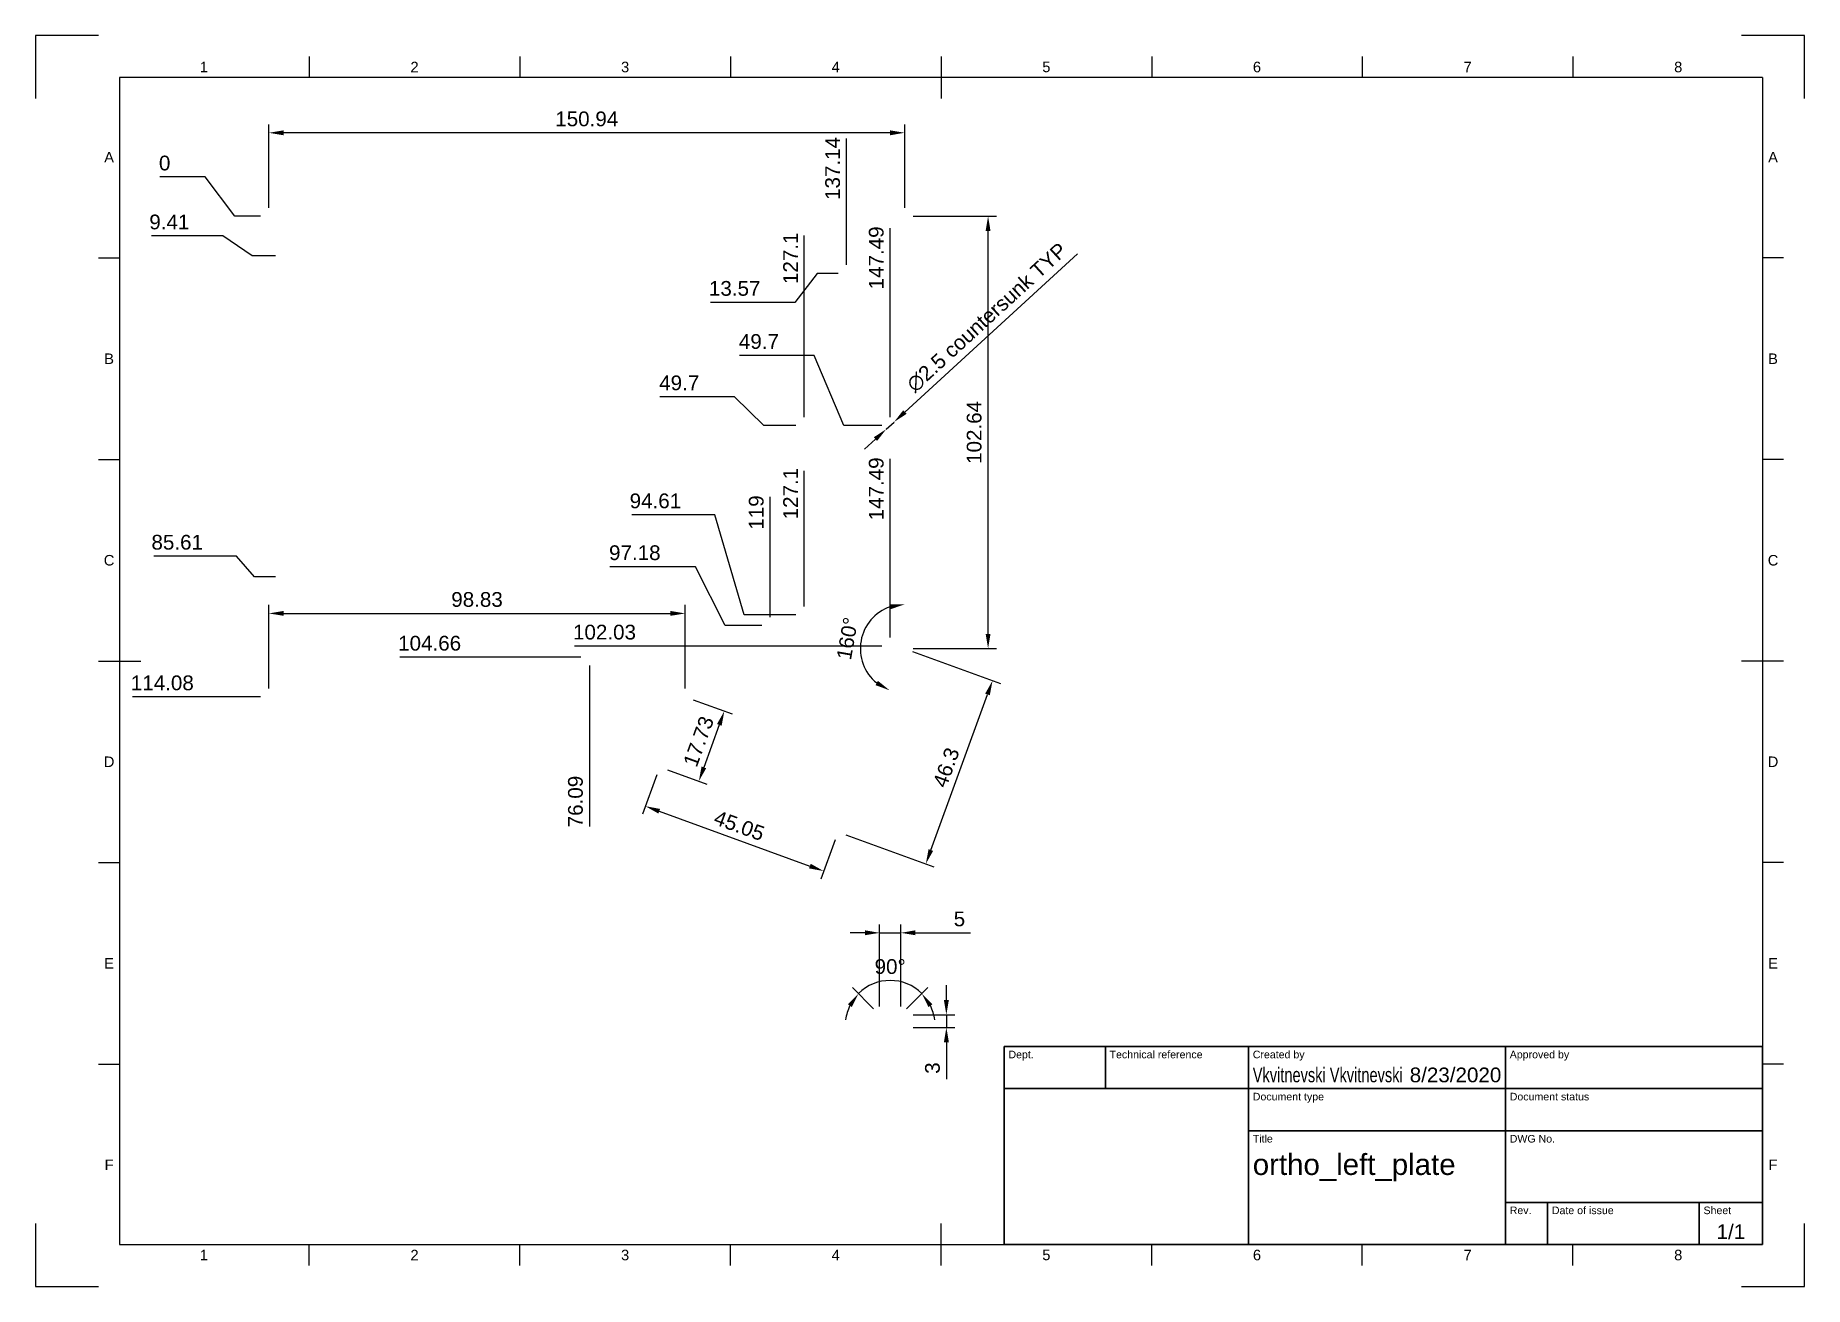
# Paper-space layout 'Sheet1' of a CAD drawing. Header units: millimetres. Extents: x 0 to 420, y 0 to 297.
import ezdxf
from ezdxf.enums import TextEntityAlignment as Align

# ---------------------------------------------------------------- set-up
doc = ezdxf.new("R2010")
doc.units = ezdxf.units.MM
doc.header["$LTSCALE"] = 0.75
for name, color, linetype, lineweight in [('Border', 7, 'Continuous', 25), ('Dimensions', 7, 'Continuous', 25), ('TitleBlock', 7, 'Continuous', 35)]:
    doc.layers.add(name, color=color, linetype=linetype, lineweight=lineweight)
doc.styles.add('FusionTitle', font='')
doc.styles.get("Standard").update_dxf_attribs({"font": 'arial.ttf'})
doc.styles.get('FusionTitle').set_extended_font_data('Arial Unicode MS')
doc.dimstyles.new('ISO-25', dxfattribs={"dimtxt": 3.5, "dimasz": 3.5, "dimexe": 2, "dimexo": 2, "dimgap": 1.5, "dimtad": 1, "dimzin": 12, "dimdsep": 46, "dimtxsty": 'Standard', "dimcen": 0, "dimclrd": 256, "dimclre": 256, "dimclrt": 256, "dimazin": 3, "dimtp": 0.1, "dimtm": 0.1, "dimtfac": 0.714, "dimtmove": 0, "dimatfit": 3, "dimfxl": 1, "dimtzin": 12, "dimarcsym": 0})

# ---------------------------------------------------------------- blocks, each defined once
blk = doc.blocks.new('ISO_A3_SHEET')
at = {"layer": 'Border'}
for p, q in [((15, 297), (0, 297)), ((0, 297), (0, 282)), ((420, 297), (405, 297)), ((420, 282), (420, 297)), ((65, 292), (65, 287)), ((115, 292), (115, 287)), ((165, 292), (165, 287)), ((215, 292), (215, 282)), ((265, 292), (265, 287)), ((315, 292), (315, 287)), ((365, 292), (365, 287)), ((410, 287), (20, 287)), ((20, 287), (20, 10)), ((410, 287), (410, 10)), ((15, 244.16666), (20, 244.16666)), ((415, 244.16666), (410, 244.16666)), ((15, 196.33333), (20, 196.33333)), ((415, 196.33333), (410, 196.33333)), ((15, 148.5), (25, 148.5)), ((415, 148.5), (405, 148.5)), ((15, 100.66667), (20, 100.66667)), ((415, 100.66667), (410, 100.66667)), ((15, 52.83334), (20, 52.83334)), ((415, 52.83334), (410, 52.83334)), ((0, 15), (0, 0)), ((215, 5), (215, 15)), ((420, 0), (420, 15)), ((20, 10), (410, 10)), ((65, 5), (65, 10)), ((115, 5), (115, 10)), ((165, 5), (165, 10)), ((265, 5), (265, 10)), ((315, 5), (315, 10)), ((365, 5), (365, 10)), ((0, 0), (15, 0)), ((405, 0), (420, 0))]:
    blk.add_line(p, q, dxfattribs=at)
at = {"layer": 'Border', "style": 'FusionTitle'}
for s, p in [('1', (40, 289.5)), ('2', (90, 289.5)), ('3', (140, 289.5)), ('4', (190, 289.5)), ('5', (240, 289.5)), ('6', (290, 289.5)), ('7', (340, 289.5)), ('8', (390, 289.5)), ('A', (17.5, 268.08333)), ('A', (412.5, 268.08333)), ('B', (17.5, 220.25)), ('B', (412.5, 220.25)), ('C', (17.5, 172.41667)), ('C', (412.5, 172.41667)), ('D', (17.5, 124.58334)), ('D', (412.5, 124.58334)), ('E', (17.5, 76.75001)), ('E', (412.5, 76.75001)), ('F', (17.5, 28.91668)), ('F', (412.5, 28.91668)), ('1', (40, 7.5)), ('2', (90, 7.5)), ('3', (140, 7.5)), ('4', (190, 7.5)), ('5', (240, 7.5)), ('6', (290, 7.5)), ('7', (340, 7.5)), ('8', (390, 7.5))]:
    blk.add_text(s, height=2.5, dxfattribs=at).set_placement(p, align=Align.MIDDLE)
blk = doc.blocks.new('ISO_TITLEBLOCK')
at = {"layer": 'TitleBlock'}
for p, q in [((0, 47), (-180, 47)), ((-180, 47), (-180, 0)), ((-156, 37), (-156, 47)), ((-122, 0), (-122, 47)), ((-61, 0), (-61, 47)), ((0, 0), (0, 47)), ((-180, 37), (0, 37)), ((-122, 27), (0, 27)), ((-61, 10), (0, 10)), ((-51, 0), (-51, 10)), ((-15, 0), (-15, 10)), ((-180, 0), (0, 0))]:
    blk.add_line(p, q, dxfattribs=at)
at = {"layer": 'TitleBlock', "style": 'FusionTitle'}
for s, p in [('Dept.', (-179, 46)), ('Technical reference', (-155, 46)), ('Created by', (-121, 46)), ('Approved by', (-60, 46)), ('Document type', (-121, 36)), ('Document status', (-60, 36)), ('Title', (-121, 26)), ('DWG No.', (-60, 26)), ('Rev.', (-60, 9)), ('Date of issue', (-50, 9)), ('Sheet', (-14, 9))]:
    blk.add_text(s, height=1.8, dxfattribs=at).set_placement(p, align=Align.TOP_LEFT)
for tag, p, height in [('DEPT', (-179, 38.5), 3.5), ('TECHNICAL_REFERENCE', (-155, 38.5), 3.5), ('CREATED_BY', (-121, 38.5), 3.5), ('APPROVED_BY', (-60, 38.5), 3.5), ('DOCUMENT_TYPE', (-121, 28.5), 3.5), ('DOCUMENT_STATUS', (-60, 28.5), 3.5), ('TITLE_1', (-121, 16.5), 5), ('TITLE_2', (-121, 9), 5), ('TITLE_3', (-121, 1.5), 5), ('DATE_OF_ISSUE', (-50, 1.5), 3.5)]:
    blk.add_attdef(tag, p, '', height=height, dxfattribs=at)
for tag, p in [('CREATED_DATE', (-62, 38.5)), ('APPROVED_DATE', (-1, 38.5))]:
    blk.add_attdef(tag, text='', height=3.5, dxfattribs=at).set_placement(p, align=Align.RIGHT)
for tag, height, p in [('DRAWING_NUMBER', 5, (-30.5, 16.6)), ('REV', 3.5, (-56, 3.1)), ('SHEET', 3.5, (-7.5, 3.1))]:
    blk.add_attdef(tag, text='', height=height, dxfattribs=at).set_placement(p, align=Align.MIDDLE)
blk = doc.blocks.new('*D19')
at = {"layer": 'Defpoints', "color": 0, "transparency": 16777216}
for p in [(55.42, 273.88), (55.42, 254.08), (206.36, 254.08)]:
    blk.add_point(p, dxfattribs=at)
at = {"layer": 'Dimensions', "lineweight": -2, "transparency": 16777216}
for p, q in [((55.42, 256.08), (55.42, 275.88)), ((202.86, 273.88), (58.92, 273.88)), ((206.36, 256.08), (206.36, 275.88))]:
    blk.add_line(p, q, dxfattribs=at)
at = {"layer": 'Dimensions', "transparency": 16777216}
for points in [[(58.92, 274.46), (58.92, 273.29), (55.42, 273.88)], [(202.86, 274.46), (202.86, 273.29), (206.36, 273.88)]]:
    blk.add_solid(points, dxfattribs=at)
at = {"layer": 'Dimensions', "transparency": 16777216, "insert": (130.89, 277.16), "char_height": 3.5, "attachment_point": 5}
blk.add_mtext('150.94', dxfattribs=at)
blk = doc.blocks.new('*D20')
at = {"layer": 'Defpoints', "color": 0, "transparency": 16777216}
for p in [(206.36, 254.08), (226.16, 254.08), (206.36, 151.44)]:
    blk.add_point(p, dxfattribs=at)
at = {"layer": 'Dimensions', "lineweight": -2, "transparency": 16777216}
for p, q in [((208.36, 254.08), (228.16, 254.08)), ((226.16, 154.94), (226.16, 250.58)), ((208.36, 151.44), (228.16, 151.44))]:
    blk.add_line(p, q, dxfattribs=at)
at = {"layer": 'Dimensions', "transparency": 16777216}
for points in [[(225.58, 250.58), (226.74, 250.58), (226.16, 254.08)], [(225.58, 154.94), (226.74, 154.94), (226.16, 151.44)]]:
    blk.add_solid(points, dxfattribs=at)
at = {"layer": 'Dimensions', "transparency": 16777216, "insert": (222.87, 202.76), "char_height": 3.5, "attachment_point": 5, "rotation": 90}
blk.add_mtext('102.64', dxfattribs=at)
blk = doc.blocks.new('*D21')
at = {"layer": 'Defpoints', "color": 0, "transparency": 16777216}
for p in [(154.26, 159.8), (55.42, 140), (154.26, 140)]:
    blk.add_point(p, dxfattribs=at)
at = {"layer": 'Dimensions', "lineweight": -2, "transparency": 16777216}
for p, q in [((55.42, 142), (55.42, 161.8)), ((58.92, 159.8), (150.76, 159.8)), ((154.26, 142), (154.26, 161.8))]:
    blk.add_line(p, q, dxfattribs=at)
at = {"layer": 'Dimensions', "transparency": 16777216}
for points in [[(58.92, 160.38), (58.92, 159.22), (55.42, 159.8)], [(150.76, 160.38), (150.76, 159.22), (154.26, 159.8)]]:
    blk.add_solid(points, dxfattribs=at)
at = {"layer": 'Dimensions', "transparency": 16777216, "insert": (104.84, 163.09), "char_height": 3.5, "attachment_point": 5}
blk.add_mtext('98.83', dxfattribs=at)
blk = doc.blocks.new('*D22')
at = {"layer": 'Defpoints', "color": 0, "transparency": 16777216}
for p in [(206.36, 151.44), (227.22, 143.84), (190.52, 107.93)]:
    blk.add_point(p, dxfattribs=at)
at = {"layer": 'Dimensions', "lineweight": -2, "transparency": 16777216}
for p, q in [((208.24, 150.75), (229.1, 143.16)), ((212.58, 103.63), (226.02, 140.55)), ((192.4, 107.25), (213.26, 99.65))]:
    blk.add_line(p, q, dxfattribs=at)
at = {"layer": 'Dimensions', "transparency": 16777216}
for points in [[(225.47, 140.75), (226.57, 140.36), (227.22, 143.84)], [(212.03, 103.83), (213.12, 103.43), (211.38, 100.34)]]:
    blk.add_solid(points, dxfattribs=at)
at = {"layer": 'Dimensions', "transparency": 16777216, "insert": (216.21, 123.22), "char_height": 3.5, "attachment_point": 5, "rotation": 69.996}
blk.add_mtext('46.3', dxfattribs=at)
blk = doc.blocks.new('*D23')
at = {"layer": 'Defpoints', "color": 0, "transparency": 16777216}
for p in [(148.19, 123.34), (190.52, 107.93), (187.14, 98.63)]:
    blk.add_point(p, dxfattribs=at)
at = {"layer": 'Dimensions', "lineweight": -2, "transparency": 16777216}
for p, q in [((147.51, 121.46), (144.12, 112.16)), ((148.09, 112.84), (183.85, 99.83)), ((189.84, 106.05), (186.45, 96.75))]:
    blk.add_line(p, q, dxfattribs=at)
at = {"layer": 'Dimensions', "transparency": 16777216}
for points in [[(148.29, 113.39), (147.89, 112.29), (144.81, 114.04)], [(184.05, 100.37), (183.65, 99.28), (187.14, 98.63)]]:
    blk.add_solid(points, dxfattribs=at)
at = {"layer": 'Dimensions', "transparency": 16777216, "insert": (167.1, 109.42), "char_height": 3.5, "attachment_point": 5, "rotation": 339.996}
blk.add_mtext('45.05', dxfattribs=at)
blk = doc.blocks.new('*D24')
at = {"layer": 'Defpoints', "color": 0, "transparency": 16777216}
for p in [(154.26, 140), (148.19, 123.34), (157.49, 119.96)]:
    blk.add_point(p, dxfattribs=at)
at = {"layer": 'Dimensions', "lineweight": -2, "transparency": 16777216}
for p, q in [((156.14, 139.32), (165.44, 135.93)), ((162.36, 133.33), (158.69, 123.24)), ((150.07, 122.66), (159.37, 119.27))]:
    blk.add_line(p, q, dxfattribs=at)
at = {"layer": 'Dimensions', "transparency": 16777216}
for points in [[(161.81, 133.53), (162.91, 133.13), (163.56, 136.62)], [(158.14, 123.44), (159.24, 123.04), (157.49, 119.96)]]:
    blk.add_solid(points, dxfattribs=at)
at = {"layer": 'Dimensions', "transparency": 16777216, "insert": (157.44, 129.41), "char_height": 3.5, "attachment_point": 5, "rotation": 69.996}
blk.add_mtext('17.73', dxfattribs=at)
blk = doc.blocks.new('*D25')
at = {"layer": 'Defpoints', "color": 0, "transparency": 16777216}
for p in [(206.36, 254.08), (197.93, 157.72), (206.36, 151.44), (206.36, 151.44), (190.52, 107.93)]:
    blk.add_point(p, dxfattribs=at)
at = {"layer": 'Dimensions', "lineweight": -2, "transparency": 16777216}
blk.add_arc((206.36, 151.44), 10.52, 109.1585, 230.8375, dxfattribs=at)
at = {"layer": 'Dimensions', "transparency": 16777216}
for points in [[(202.81, 161.94), (203.01, 160.79), (206.36, 161.95)], [(200.01, 143.79), (199.43, 142.77), (202.77, 141.55)]]:
    blk.add_solid(points, dxfattribs=at)
at = {"layer": 'Dimensions', "transparency": 16777216, "insert": (192.77, 153.83), "char_height": 3.5, "attachment_point": 5, "rotation": 79.998}
blk.add_mtext('160°', dxfattribs=at)
blk = doc.blocks.new('*D26')
at = {"layer": 'Defpoints', "color": 0, "transparency": 16777216}
for p in [(33.34, 263.39), (55.42, 254.08)]:
    blk.add_point(p, dxfattribs=at)
at = {"layer": 'Dimensions', "lineweight": -2, "transparency": 16777216}
for p, q in [((40.34, 263.39), (29.55, 263.39)), ((47.34, 254.08), (40.34, 263.39)), ((53.42, 254.08), (47.34, 254.08))]:
    blk.add_line(p, q, dxfattribs=at)
at = {"layer": 'Dimensions', "transparency": 16777216, "insert": (30.69, 266.68), "char_height": 3.5, "attachment_point": 5}
blk.add_mtext('0', dxfattribs=at)
blk = doc.blocks.new('*D27')
at = {"layer": 'Defpoints', "color": 0, "transparency": 16777216}
for p in [(37.5, 249.41), (59.01, 244.66)]:
    blk.add_point(p, dxfattribs=at)
at = {"layer": 'Dimensions', "lineweight": -2, "transparency": 16777216}
for p, q in [((44.5, 249.41), (27.59, 249.41)), ((51.5, 244.66), (44.5, 249.41)), ((57.01, 244.66), (51.5, 244.66))]:
    blk.add_line(p, q, dxfattribs=at)
at = {"layer": 'Dimensions', "transparency": 16777216, "insert": (31.8, 252.69), "char_height": 3.5, "attachment_point": 5}
blk.add_mtext('9.41', dxfattribs=at)
blk = doc.blocks.new('*D28')
at = {"layer": 'Defpoints', "color": 0, "transparency": 16777216}
for p in [(40.74, 173.38), (59.01, 168.46)]:
    blk.add_point(p, dxfattribs=at)
at = {"layer": 'Dimensions', "lineweight": -2, "transparency": 16777216}
for p, q in [((47.74, 173.38), (28.1, 173.38)), ((52.01, 168.46), (47.74, 173.38)), ((57.01, 168.46), (52.01, 168.46))]:
    blk.add_line(p, q, dxfattribs=at)
at = {"layer": 'Dimensions', "transparency": 16777216, "insert": (33.67, 176.67), "char_height": 3.5, "attachment_point": 5}
blk.add_mtext('85.61', dxfattribs=at)
blk = doc.blocks.new('*D29')
at = {"layer": 'Defpoints', "color": 0, "transparency": 16777216}
for p in [(38.73, 140), (55.42, 140)]:
    blk.add_point(p, dxfattribs=at)
at = {"layer": 'Dimensions', "lineweight": -2, "transparency": 16777216}
blk.add_line((53.42, 140), (23.02, 140), dxfattribs=at)
at = {"layer": 'Dimensions', "transparency": 16777216, "insert": (30.13, 143.29), "char_height": 3.5, "attachment_point": 5}
blk.add_mtext('114.08', dxfattribs=at)
blk = doc.blocks.new('*D30')
at = {"layer": 'Defpoints', "color": 0, "transparency": 16777216}
for p in [(102.19, 149.41), (131.51, 149.41)]:
    blk.add_point(p, dxfattribs=at)
at = {"layer": 'Dimensions', "lineweight": -2, "transparency": 16777216}
blk.add_line((129.51, 149.41), (86.49, 149.41), dxfattribs=at)
at = {"layer": 'Dimensions', "transparency": 16777216, "insert": (93.59, 152.7), "char_height": 3.5, "attachment_point": 5}
blk.add_mtext('104.66', dxfattribs=at)
blk = doc.blocks.new('*D31')
at = {"layer": 'Defpoints', "color": 0, "transparency": 16777216}
for p in [(149.71, 170.89), (174.43, 156.9)]:
    blk.add_point(p, dxfattribs=at)
at = {"layer": 'Dimensions', "lineweight": -2, "transparency": 16777216}
for p, q in [((156.71, 170.89), (136.39, 170.89)), ((163.71, 156.9), (156.71, 170.89)), ((172.43, 156.9), (163.71, 156.9))]:
    blk.add_line(p, q, dxfattribs=at)
at = {"layer": 'Dimensions', "transparency": 16777216, "insert": (142.3, 174.18), "char_height": 3.5, "attachment_point": 5}
blk.add_mtext('97.18', dxfattribs=at)
blk = doc.blocks.new('*D32')
at = {"layer": 'Defpoints', "color": 0, "transparency": 16777216}
for p in [(154.26, 183.21), (182.52, 159.47)]:
    blk.add_point(p, dxfattribs=at)
at = {"layer": 'Dimensions', "lineweight": -2, "transparency": 16777216}
for p, q in [((161.26, 183.21), (141.62, 183.21)), ((168.26, 159.47), (161.26, 183.21)), ((180.52, 159.47), (168.26, 159.47))]:
    blk.add_line(p, q, dxfattribs=at)
at = {"layer": 'Dimensions', "transparency": 16777216, "insert": (147.19, 186.49), "char_height": 3.5, "attachment_point": 5}
blk.add_mtext('94.61', dxfattribs=at)
blk = doc.blocks.new('*D33')
at = {"layer": 'Defpoints', "color": 0, "transparency": 16777216}
for p in [(158.95, 211.21), (182.52, 204.38)]:
    blk.add_point(p, dxfattribs=at)
at = {"layer": 'Dimensions', "lineweight": -2, "transparency": 16777216}
for p, q in [((165.95, 211.21), (148.22, 211.21)), ((172.95, 204.38), (165.95, 211.21)), ((180.52, 204.38), (172.95, 204.38))]:
    blk.add_line(p, q, dxfattribs=at)
at = {"layer": 'Dimensions', "transparency": 16777216, "insert": (152.84, 214.5), "char_height": 3.5, "attachment_point": 5}
blk.add_mtext('49.7', dxfattribs=at)
blk = doc.blocks.new('*D34')
at = {"layer": 'Defpoints', "color": 0, "transparency": 16777216}
for p in [(177.88, 221.03), (202.92, 204.38)]:
    blk.add_point(p, dxfattribs=at)
at = {"layer": 'Dimensions', "lineweight": -2, "transparency": 16777216}
for p, q in [((184.88, 221.03), (167.14, 221.03)), ((191.88, 204.38), (184.88, 221.03)), ((200.92, 204.38), (191.88, 204.38))]:
    blk.add_line(p, q, dxfattribs=at)
at = {"layer": 'Dimensions', "transparency": 16777216, "insert": (171.76, 224.32), "char_height": 3.5, "attachment_point": 5}
blk.add_mtext('49.7', dxfattribs=at)
blk = doc.blocks.new('*D35')
at = {"layer": 'Defpoints', "color": 0, "transparency": 16777216}
for p in [(143.7, 152.04), (202.92, 152.04)]:
    blk.add_point(p, dxfattribs=at)
at = {"layer": 'Dimensions', "lineweight": -2, "transparency": 16777216}
blk.add_line((200.92, 152.04), (128, 152.04), dxfattribs=at)
at = {"layer": 'Dimensions', "transparency": 16777216, "insert": (135.1, 155.33), "char_height": 3.5, "attachment_point": 5}
blk.add_mtext('102.03', dxfattribs=at)
blk = doc.blocks.new('*D36')
at = {"layer": 'Defpoints', "color": 0, "transparency": 16777216}
for p in [(182.52, 237.19), (182.52, 204.38)]:
    blk.add_point(p, dxfattribs=at)
at = {"layer": 'Dimensions', "lineweight": -2, "transparency": 16777216}
blk.add_line((182.52, 206.38), (182.52, 249.5), dxfattribs=at)
at = {"layer": 'Dimensions', "transparency": 16777216, "insert": (179.27, 244.09), "char_height": 3.5, "attachment_point": 5, "rotation": 90}
blk.add_mtext('127.1', dxfattribs=at)
blk = doc.blocks.new('*D37')
at = {"layer": 'Defpoints', "color": 0, "transparency": 16777216}
for p in [(202.92, 235.58), (202.92, 204.38)]:
    blk.add_point(p, dxfattribs=at)
at = {"layer": 'Dimensions', "lineweight": -2, "transparency": 16777216}
blk.add_line((202.92, 206.38), (202.92, 251.28), dxfattribs=at)
at = {"layer": 'Dimensions', "transparency": 16777216, "insert": (199.63, 244.18), "char_height": 3.5, "attachment_point": 5, "rotation": 90}
blk.add_mtext('147.49', dxfattribs=at)
blk = doc.blocks.new('*D38')
at = {"layer": 'Defpoints', "color": 0, "transparency": 16777216}
for p in [(182.52, 181.33), (182.52, 159.47)]:
    blk.add_point(p, dxfattribs=at)
at = {"layer": 'Dimensions', "lineweight": -2, "transparency": 16777216}
blk.add_line((182.52, 161.47), (182.52, 193.64), dxfattribs=at)
at = {"layer": 'Dimensions', "transparency": 16777216, "insert": (179.27, 188.23), "char_height": 3.5, "attachment_point": 5, "rotation": 90}
blk.add_mtext('127.1', dxfattribs=at)
blk = doc.blocks.new('*D39')
at = {"layer": 'Defpoints', "color": 0, "transparency": 16777216}
for p in [(202.92, 180.74), (202.92, 152.04)]:
    blk.add_point(p, dxfattribs=at)
at = {"layer": 'Dimensions', "lineweight": -2, "transparency": 16777216}
blk.add_line((202.92, 154.04), (202.92, 196.45), dxfattribs=at)
at = {"layer": 'Dimensions', "transparency": 16777216, "insert": (199.63, 189.35), "char_height": 3.5, "attachment_point": 5, "rotation": 90}
blk.add_mtext('147.49', dxfattribs=at)
blk = doc.blocks.new('*D40')
at = {"layer": 'Defpoints', "color": 0, "transparency": 16777216}
for p in [(174.43, 178.54), (174.43, 156.9)]:
    blk.add_point(p, dxfattribs=at)
at = {"layer": 'Dimensions', "lineweight": -2, "transparency": 16777216}
blk.add_line((174.43, 158.9), (174.43, 187.45), dxfattribs=at)
at = {"layer": 'Dimensions', "transparency": 16777216, "insert": (171.14, 183.74), "char_height": 3.5, "attachment_point": 5, "rotation": 90}
blk.add_mtext('119', dxfattribs=at)
blk = doc.blocks.new('*D41')
at = {"layer": 'Defpoints', "color": 0, "transparency": 16777216}
for p in [(131.51, 149.41), (131.51, 122.53)]:
    blk.add_point(p, dxfattribs=at)
at = {"layer": 'Dimensions', "lineweight": -2, "transparency": 16777216}
blk.add_line((131.51, 147.41), (131.51, 109.24), dxfattribs=at)
at = {"layer": 'Dimensions', "transparency": 16777216, "insert": (128.22, 115.14), "char_height": 3.5, "attachment_point": 5, "rotation": 90}
blk.add_mtext('76.09', dxfattribs=at)
blk = doc.blocks.new('*D42')
at = {"layer": 'Defpoints', "color": 0, "transparency": 16777216}
for p in [(201.99, 203.53), (203.84, 205.22)]:
    blk.add_point(p, dxfattribs=at)
at = {"layer": 'Dimensions', "lineweight": -2, "transparency": 16777216}
for p, q in [((247.38, 245.12), (206.42, 207.59)), ((201.99, 203.53), (203.84, 205.22)), ((199.41, 201.17), (196.83, 198.8))]:
    blk.add_line(p, q, dxfattribs=at)
at = {"layer": 'Dimensions', "transparency": 16777216}
for points in [[(206.02, 208.02), (206.81, 207.16), (203.84, 205.22)], [(199.02, 201.6), (199.81, 200.74), (201.99, 203.53)]]:
    blk.add_solid(points, dxfattribs=at)
at = {"layer": 'Dimensions', "transparency": 16777216, "insert": (225.9, 230.03), "char_height": 3.5, "attachment_point": 5, "rotation": 42.4995}
blk.add_mtext('∅2.5 countersunk TYP', dxfattribs=at)
blk = doc.blocks.new('*D47')
at = {"layer": 'Defpoints', "color": 0, "transparency": 16777216}
for p in [(206.36, 64.52), (206.36, 61.52), (216.26, 61.52)]:
    blk.add_point(p, dxfattribs=at)
at = {"layer": 'Dimensions', "lineweight": -2, "transparency": 16777216}
for p, q in [((216.26, 68.02), (216.26, 71.52)), ((208.36, 64.52), (218.26, 64.52)), ((216.26, 64.52), (216.26, 61.52)), ((208.36, 61.52), (218.26, 61.52)), ((216.26, 58.02), (216.26, 49.22))]:
    blk.add_line(p, q, dxfattribs=at)
at = {"layer": 'Dimensions', "transparency": 16777216}
for points in [[(215.68, 68.02), (216.85, 68.02), (216.26, 64.52)], [(215.68, 58.02), (216.85, 58.02), (216.26, 61.52)]]:
    blk.add_solid(points, dxfattribs=at)
at = {"layer": 'Dimensions', "transparency": 16777216, "insert": (212.97, 51.87), "char_height": 3.5, "attachment_point": 5, "rotation": 90}
blk.add_mtext('3', dxfattribs=at)
blk = doc.blocks.new('*D49')
at = {"layer": 'Defpoints', "color": 0, "transparency": 16777216}
for p in [(205.42, 83.98), (200.42, 64.52), (205.42, 64.52)]:
    blk.add_point(p, dxfattribs=at)
at = {"layer": 'Dimensions', "lineweight": -2, "transparency": 16777216}
for p, q in [((200.42, 66.52), (200.42, 85.98)), ((205.42, 66.52), (205.42, 85.98)), ((196.92, 83.98), (193.42, 83.98)), ((200.42, 83.98), (205.42, 83.98)), ((208.92, 83.98), (222.02, 83.98))]:
    blk.add_line(p, q, dxfattribs=at)
at = {"layer": 'Dimensions', "transparency": 16777216}
for points in [[(196.92, 84.57), (196.92, 83.4), (200.42, 83.98)], [(208.92, 84.57), (208.92, 83.4), (205.42, 83.98)]]:
    blk.add_solid(points, dxfattribs=at)
at = {"layer": 'Dimensions', "transparency": 16777216, "insert": (219.36, 87.26), "char_height": 3.5, "attachment_point": 5}
blk.add_mtext('5', dxfattribs=at)
blk = doc.blocks.new('*D50')
at = {"layer": 'Defpoints', "color": 0, "transparency": 16777216}
for p in [(205.67, 72.3), (200.42, 64.52), (201.67, 63.27), (204.17, 63.27), (205.42, 64.52)]:
    blk.add_point(p, dxfattribs=at)
at = {"layer": 'Dimensions', "lineweight": -2, "transparency": 16777216}
for p, q in [((199, 65.93), (193.97, 70.96)), ((206.83, 65.93), (211.86, 70.96))]:
    blk.add_line(p, q, dxfattribs=at)
for start, end in [(45, 135), (153.9233, 172.8467), (7.1533, 26.0767)]:
    blk.add_arc((202.92, 62.02), 10.65, start, end, dxfattribs=at)
at = {"layer": 'Dimensions', "transparency": 16777216}
for points in [[(192.88, 67.04), (193.83, 66.36), (195.39, 69.54)], [(212, 66.36), (212.95, 67.04), (210.44, 69.54)]]:
    blk.add_solid(points, dxfattribs=at)
at = {"layer": 'Dimensions', "transparency": 16777216, "insert": (202.92, 75.95), "char_height": 3.5, "attachment_point": 5}
blk.add_mtext('90°', dxfattribs=at)
blk = doc.blocks.new('*D51')
at = {"layer": 'Defpoints', "color": 0, "transparency": 16777216}
for p in [(192.56, 256.82), (192.56, 240.51)]:
    blk.add_point(p, dxfattribs=at)
at = {"layer": 'Dimensions', "lineweight": -2, "transparency": 16777216}
blk.add_line((192.56, 242.51), (192.56, 272.51), dxfattribs=at)
at = {"layer": 'Dimensions', "transparency": 16777216, "insert": (189.27, 265.42), "char_height": 3.5, "attachment_point": 5, "rotation": 90}
blk.add_mtext('137.14', dxfattribs=at)
blk = doc.blocks.new('*D52')
at = {"layer": 'Defpoints', "color": 0, "transparency": 16777216}
for p in [(192.56, 240.51), (173.25, 233.63)]:
    blk.add_point(p, dxfattribs=at)
at = {"layer": 'Dimensions', "lineweight": -2, "transparency": 16777216}
for p, q in [((185.56, 240.51), (180.25, 233.63)), ((190.56, 240.51), (185.56, 240.51)), ((180.25, 233.63), (160.27, 233.63))]:
    blk.add_line(p, q, dxfattribs=at)
at = {"layer": 'Dimensions', "transparency": 16777216, "insert": (166.01, 236.92), "char_height": 3.5, "attachment_point": 5}
blk.add_mtext('13.57', dxfattribs=at)

psp = doc.layouts.new('Sheet1')

# ---------------------------------------------------------------- block references
at = {"layer": 'Border'}
psp.add_blockref('ISO_A3_SHEET', (0, 0), dxfattribs=at)
at = {"layer": 'TitleBlock'}
ref = psp.add_blockref('ISO_TITLEBLOCK', (410, 10), dxfattribs=at)
ref.add_attrib('CREATED_DATE', '8/23/2020', dxfattribs={"height": 3.5, "style": 'FusionTitle'}).set_placement((348, 48.5), align=Align.RIGHT)
ref.add_attrib('SHEET', '1/1', dxfattribs={"height": 3.5, "style": 'FusionTitle'}).set_placement((402.5, 13.1), align=Align.MIDDLE)
ref.add_attrib('TITLE_1', 'ortho_left_plate', (289, 26.5), dxfattribs={"height": 5, "style": 'FusionTitle'})
ref.add_attrib('CREATED_BY', 'Vkvitnevski Vkvitnevski', (289, 48.5), dxfattribs={"height": 3.5, "style": 'FusionTitle', "width": 0.708275})

# ---------------------------------------------------------------- dimensions: what is measured, and where the dimension line sits
at = {"layer": 'Dimensions'}
for p1, p2, distance, picture, middle in [((206.363, 254.078), (55.425, 254.078), -19.799, '*D19', (130.894, 277.164)), ((206.363, 151.435), (206.363, 254.078), -19.799, '*D20', (222.875, 202.756)), ((55.425, 140.002), (154.257, 140.002), 19.799, '*D21', (104.841, 163.089)), ((190.525, 107.93), (206.363, 151.435), -22.192, '*D22', (216.207, 123.216)), ((154.257, 140.002), (148.192, 123.342), 9.899, '*D24', (157.437, 129.41)), ((148.192, 123.342), (190.525, 107.93), -9.899, '*D23', (167.096, 109.422)), ((206.363, 64.517), (206.363, 61.517), 9.899, '*D47', (212.974, 51.871))]:
    dim = psp.add_aligned_dim(p1=p1, p2=p2, distance=distance, dimstyle='ISO-25', override={"dimlfac": -1, "dimclrd": 256, "dimclre": 256}, dxfattribs=at)
    dim.commit()
    dim.dimension.update_dxf_attribs({"geometry": picture, "text_midpoint": middle})
for feature_location, offset, dtype, origin, picture, middle in [((55.424640559, 254.077533752), (-22.088875665, 9.313789263), 0, (55.424640559, 254.077533752), '*D26', (30.694564348, 266.678328472)), ((192.563, 240.512), (0, 16.31), 1, (55.425, 254.078), '*D51', (189.274, 265.415)), ((55.425, 140.002), (-16.693, 0), 0, (55.425, 254.078), '*D29', (30.128, 143.289)), ((59.012, 244.665), (-21.509, 4.742), 0, (55.425, 254.078), '*D27', (31.795, 252.694)), ((59.012, 168.464), (-18.269, 4.918), 0, (55.425, 254.078), '*D28', (33.673, 176.67)), ((131.512, 149.415), (-29.325, 0), 0, (55.425, 254.078), '*D30', (93.588, 152.702)), ((174.425, 156.895), (-24.713, 13.996), 0, (55.425, 254.078), '*D31', (142.303, 174.178)), ((182.524, 159.465), (-28.265, 23.742), 0, (55.425, 254.078), '*D32', (147.192, 186.494)), ((182.524, 204.378), (-23.571, 6.832), 0, (55.425, 254.078), '*D33', (152.837, 214.496)), ((202.916, 204.378), (-25.04, 16.655), 0, (55.425, 254.078), '*D34', (171.759, 224.319)), ((202.9157, 152.0432), (-59.2175, 0), 0, (55.4246, 254.0775), '*D35', (135.0979, 155.3314)), ((182.524, 204.378), (0, 32.812), 1, (55.425, 254.078), '*D36', (179.267, 244.093)), ((202.916, 204.378), (0, 31.199), 1, (55.425, 254.078), '*D37', (199.629, 244.181)), ((182.524, 159.465), (0, 21.866), 1, (55.425, 254.078), '*D38', (179.267, 188.234)), ((202.916, 152.043), (0, 28.701), 1, (55.425, 254.078), '*D39', (199.629, 189.348)), ((174.425, 156.895), (0, 21.642), 1, (55.425, 254.078), '*D40', (171.138, 183.743)), ((131.512, 149.415), (0, -26.883), 1, (55.425, 254.078), '*D41', (128.225, 115.137)), ((192.563, 240.512), (-19.315, -6.881), 0, (55.425, 254.078), '*D52', (166.007, 236.919))]:
    dim = psp.add_ordinate_dim(feature_location=feature_location, offset=offset, dtype=dtype, origin=origin, dimstyle='ISO-25', override={"dimlfac": -1}, dxfattribs=at)
    dim.commit()
    dim.dimension.update_dxf_attribs({"geometry": picture, "text_midpoint": middle})
for base, line1, line2, picture, middle in [((197.927, 157.715), ((206.363, 151.435), (206.363, 254.078)), ((190.525, 107.93), (206.363, 151.435)), '*D25', (192.769, 153.833)), ((205.671, 72.3), ((201.666, 63.267), (200.416, 64.517)), ((204.166, 63.267), (205.416, 64.517)), '*D50', (202.916, 75.949))]:
    dim = psp.add_angular_dim_2l(base=base, line1=line1, line2=line2, dimstyle='ISO-25', override={"dimlfac": -1, "dimpost": '', "dimclrd": 256, "dimclre": 256}, dxfattribs=at)
    dim.commit()
    dim.dimension.update_dxf_attribs({"geometry": picture, "text_midpoint": middle})
dim = psp.add_diameter_dim_2p(p1=(201.994, 203.533), p2=(203.837, 205.222), text='<> countersunk TYP', dimstyle='ISO-25', override={"dimlfac": -1, "dimclrd": 256, "dimclre": 256}, dxfattribs=at)
dim.commit()
dim.dimension.update_dxf_attribs({"geometry": '*D42', "text_midpoint": (228.187, 227.534)})
dim = psp.add_linear_dim(base=(205.416, 83.984), p1=(200.416, 64.517), p2=(205.416, 64.517), dimstyle='ISO-25', override={"dimlfac": -1}, dxfattribs=at)
dim.commit()
dim.dimension.update_dxf_attribs({"geometry": '*D49', "text_midpoint": (219.356, 83.984), "dimtype": 160})

doc.saveas('drawing.dxf')
